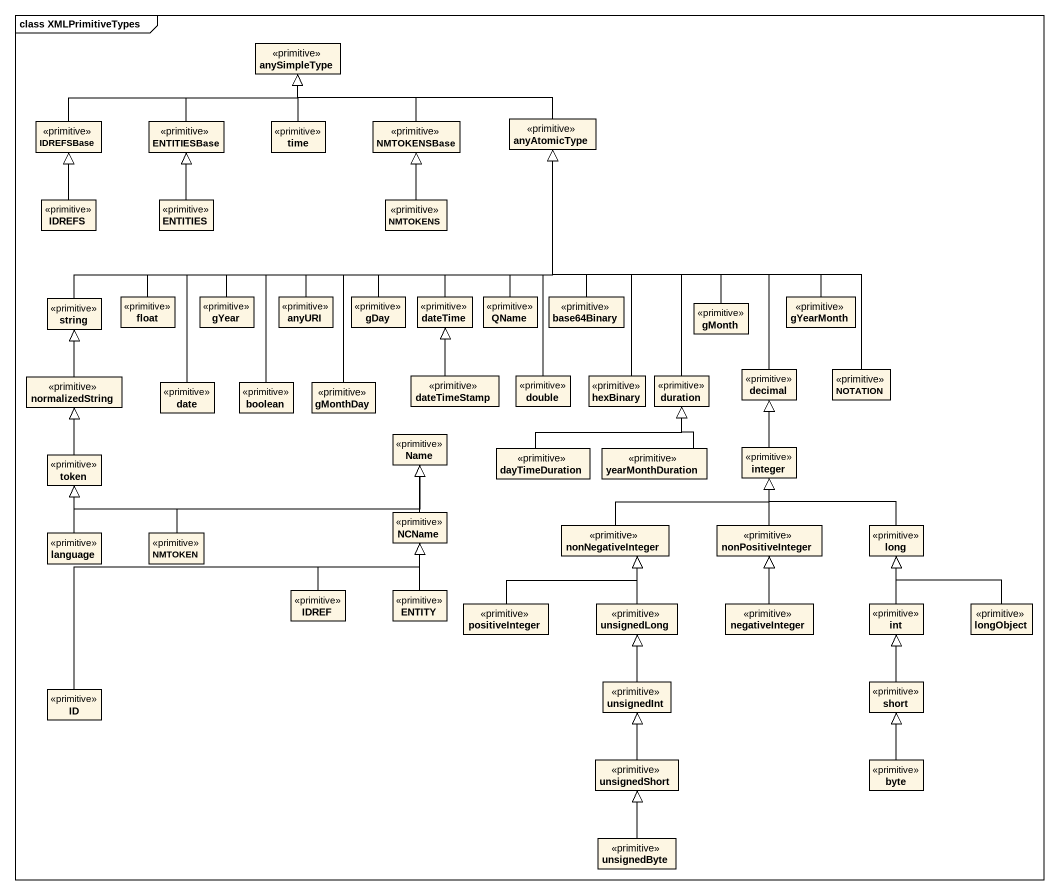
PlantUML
@startuml
mainframe class XMLPrimitiveTypes
hide circle
hide empty members
class anySimpleType <<primitive>>
class IDREFSBase <<primitive>>
class ENTITIESBase <<primitive>>
class time <<primitive>>
class NMTOKENSBase <<primitive>>
class anyAtomicType <<primitive>>
class IDREFS <<primitive>>
class ENTITIES <<primitive>>
class NMTOKENS <<primitive>>
class string <<primitive>>
class float <<primitive>>
class gYear <<primitive>>
class anyURI <<primitive>>
class gDay <<primitive>>
class dateTime <<primitive>>
class QName <<primitive>>
class base64Binary <<primitive>>
class gMonth <<primitive>>
class gYearMonth <<primitive>>
class normalizedString <<primitive>>
class date <<primitive>>
class boolean <<primitive>>
class gMonthDay <<primitive>>
class dateTimeStamp <<primitive>>
class double <<primitive>>
class hexBinary <<primitive>>
class duration <<primitive>>
class decimal <<primitive>>
class NOTATION <<primitive>>
class Name <<primitive>>
class token <<primitive>>
class dayTimeDuration <<primitive>>
class yearMonthDuration <<primitive>>
class integer <<primitive>>
class NCName <<primitive>>
class nonNegativeInteger <<primitive>>
class nonPositiveInteger <<primitive>>
class long <<primitive>>
class language <<primitive>>
class NMTOKEN <<primitive>>
class IDREF <<primitive>>
class "ENTITY" as ENTITY_ <<primitive>>
class positiveInteger <<primitive>>
class unsignedLong <<primitive>>
class negativeInteger <<primitive>>
class int <<primitive>>
class longObject <<primitive>>
class ID <<primitive>>
class unsignedInt <<primitive>>
class short <<primitive>>
class unsignedShort <<primitive>>
class byte <<primitive>>
class unsignedByte <<primitive>>
IDREFSBase -right-|> anySimpleType
ENTITIESBase -up-|> anySimpleType
time -up-|> anySimpleType
NMTOKENSBase -up-|> anySimpleType
anyAtomicType -left-|> anySimpleType
IDREFS -up-|> IDREFSBase
ENTITIES -up-|> ENTITIESBase
NMTOKENS -up-|> NMTOKENSBase
string -right-|> anyAtomicType
float -right-|> anyAtomicType
gYear -right-|> anyAtomicType
anyURI -up-|> anyAtomicType
gDay -up-|> anyAtomicType
dateTime -up-|> anyAtomicType
QName -up-|> anyAtomicType
base64Binary -up-|> anyAtomicType
gMonth -up-|> anyAtomicType
gYearMonth -up-|> anyAtomicType
normalizedString -up-|> string
date -up-|> anyAtomicType
boolean -up-|> anyAtomicType
gMonthDay -up-|> anyAtomicType
dateTimeStamp -up-|> dateTime
double -up-|> anyAtomicType
hexBinary -up-|> anyAtomicType
duration -up-|> anyAtomicType
decimal -up-|> anyAtomicType
NOTATION -up-|> anyAtomicType
Name -left-|> token
token -up-|> normalizedString
dayTimeDuration -right-|> duration
yearMonthDuration -up-|> duration
integer -up-|> decimal
NCName -up-|> Name
nonNegativeInteger -right-|> integer
nonPositiveInteger -up-|> integer
long -up-|> integer
language -up-|> token
NMTOKEN -up-|> token
IDREF -up-|> NCName
ENTITY_ -up-|> NCName
positiveInteger -up-|> nonNegativeInteger
unsignedLong -up-|> nonNegativeInteger
negativeInteger -up-|> nonPositiveInteger
int -up-|> long
longObject -up-|> long
ID -right-|> NCName
unsignedInt -up-|> unsignedLong
short -up-|> int
unsignedShort -up-|> unsignedInt
byte -up-|> short
unsignedByte -up-|> unsignedShort
@enduml
